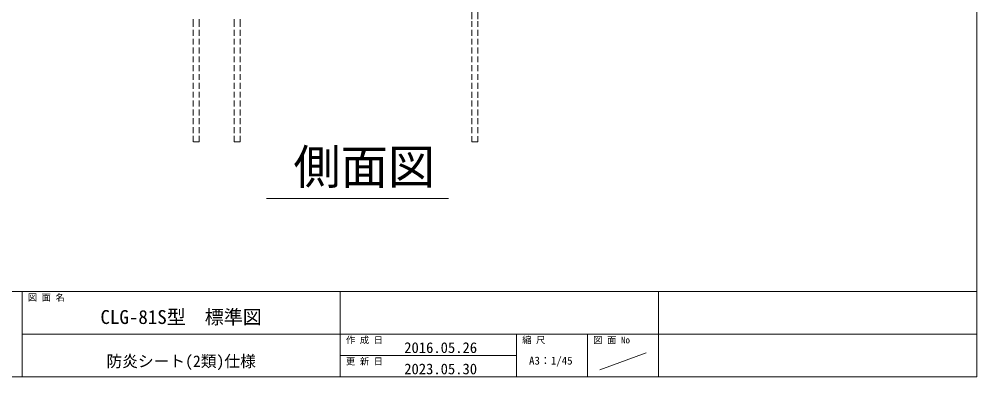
# Model space of a CAD drawing. Units: millimetres, scale not verified. Extents: x -9305 to 9305, y -6415 to 6415.
# Drawn here: x 1514 to 9305, y -6415 to -3503 of the extents above; entities that cross this region are included whole.
import ezdxf
from ezdxf.enums import TextEntityAlignment as Align

# ---------------------------------------------------------------- set-up
doc = ezdxf.new("R2010")
doc.units = ezdxf.units.MM
doc.header["$LTSCALE"] = 40
doc.linetypes.add('DASHED1', pattern=[1.8, 1.2, -0.6])
doc.linetypes.add('DOUBLE_CHAIN2', pattern=[12.8, 9, -1, 0.6, -0.6, 0.6, -1])
for name, color, linetype, lineweight in [('0-3_CLGS-72', 134, 'Continuous', 18), ('0-7_TEXT', 134, 'Continuous', 18), ('0-9_図面枠', 134, 'Continuous', 18), ('0-A_寸法', 134, 'Continuous', 18)]:
    doc.layers.add(name, color=color, linetype=linetype, lineweight=lineweight)
doc.styles.add('ＭＳ ゴシック', font='')
doc.styles.get('ＭＳ ゴシック').set_extended_font_data('MS Gothic')

msp = doc.modelspace()

# ---------------------------------------------------------------- linework, layer by layer
at = {"layer": '0-3_CLGS-72'}
for p, q in [((5245.83, -3170.52), (5245.83, -3504.19)), ((5197.23, -3504.19), (5197.23, -3442.53))]:
    msp.add_line(p, q, dxfattribs=at)
at = {"layer": '0-3_CLGS-72', "linetype": 'DOUBLE_CHAIN2'}
for p, q in [((2930.52, -3502.44), (2930.52, -3525.44)), ((2979.12, -3502.44), (2979.12, -3525.44)), ((3263.02, -3502.44), (3263.02, -3525.44)), ((3311.62, -3502.44), (3311.62, -3525.44))]:
    msp.add_line(p, q, dxfattribs=at)
at = {"layer": '0-3_CLGS-72', "linetype": 'DASHED1'}
for p, q in [((5197.23, -4502.58), (5197.23, -3504.19)), ((5245.83, -4502.58), (5245.83, -3504.19)), ((2979.12, -4502.44), (2979.12, -3525.44)), ((3263.02, -4502.44), (3263.02, -3525.44)), ((5197.23, -4502.58), (5245.83, -4502.58))]:
    msp.add_line(p, q, dxfattribs=at)
for points in [[(2979.12, -4502.44), (2930.52, -4502.44), (2930.52, -3525.44)], [(3263.02, -4502.44), (3311.62, -4502.44), (3311.62, -3525.44)]]:
    msp.add_lwpolyline(points, dxfattribs=at)
at = {"layer": '0-7_TEXT'}
msp.add_line((3524.86, -4963.22), (5005.72, -4963.22), dxfattribs=at)
at = {"layer": '0-9_図面枠'}
for p, q in [((-9304.61, -5721.47), (9304.61, -5721.47)), ((1537.28, -5721.47), (1537.28, -6414.98)), ((4126.39, -5721.47), (4126.39, -6414.98)), ((6715.5, -5721.47), (6715.5, -6414.98)), ((1537.28, -6068.22), (9304.61, -6068.22)), ((5559.65, -6068.22), (5559.65, -6414.98)), ((6137.57, -6068.22), (6137.57, -6414.98)), ((6237.42, -6356.6), (6615.65, -6219.06)), ((5559.65, -6241.6), (4126.39, -6241.6))]:
    msp.add_line(p, q, dxfattribs=at)
msp.add_lwpolyline([(-9304.61, -6414.98), (9304.61, -6414.98), (9304.61, 6414.98), (-9304.61, 6414.98)], close=True, dxfattribs=at)
at = {"layer": '0-A_寸法', "linetype": 'DASHED1'}
msp.add_line((3287.32, -4502.44), (3311.62, -4502.44), dxfattribs=at)

# ---------------------------------------------------------------- texts
at = {"layer": '0-7_TEXT', "style": 'ＭＳ ゴシック'}
msp.add_text('側面図', height=281.5, dxfattribs=at).set_placement((3745.28, -4930.49), align=Align.BOTTOM_LEFT)
at = {"layer": '0-9_図面枠', "style": 'ＭＳ ゴシック'}
for s, height, p in [('図 面 名', 54.23, (1583.52, -5812.08)), ('CLG-81S型\u3000標準図', 113.3, (2175.28, -6018.59)), ('作 成 日\u3000', 54.23, (4172.62, -6158.84)), ('2016.05.26', 87.12, (4646.41, -6246.68)), ('縮 尺', 54.23, (5605.88, -6158.84)), ('図 面 No', 54.23, (6183.81, -6158.84)), ('防炎シート(2類)仕様', 93.84, (2223.84, -6362.7)), ('更 新 日\u3000', 54.23, (4172.62, -6332.22)), ('2023.05.30', 87.12, (4646.41, -6420.06)), ('A3：1/45', 65.08, (5661.74, -6335.1))]:
    msp.add_text(s, height=height, dxfattribs=at).set_placement(p, align=Align.BOTTOM_LEFT)

doc.saveas('drawing.dxf')
